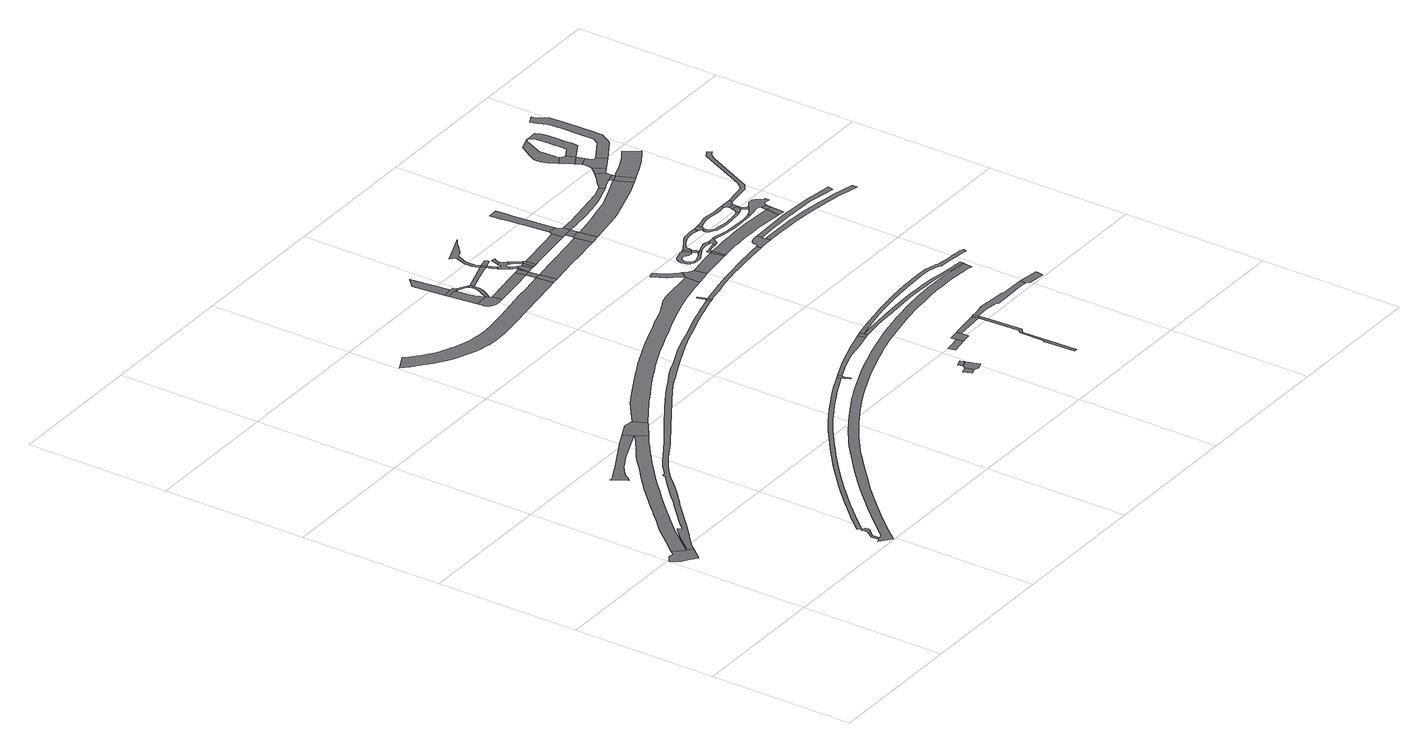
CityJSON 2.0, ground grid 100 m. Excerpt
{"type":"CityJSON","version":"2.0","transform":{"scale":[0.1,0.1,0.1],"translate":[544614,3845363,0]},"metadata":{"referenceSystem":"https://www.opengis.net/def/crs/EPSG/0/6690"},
"CityObjects":{
"road1":{"type":"Road","geometry":[{"type":"MultiSurface","lod":"1","boundaries":[[[0,1,2,3,4,5,6,7,8,9,10,11,12]]]}]},
"road2":{"type":"Road","attributes":{"RoadStructureAttribute.sectionType":"1"},"geometry":[{"type":"MultiSurface","lod":"1","boundaries":[[[13,14,15,16,17,18,19,20,21,22,23,24,25,26,27,28,29,30,31,32,0,12,33,34,35,36,37,38,39,40,41,42,43,44,45,46,47,48,49,50,51,52,53,54,55]]]}]},
"road3":{"type":"Road","geometry":[{"type":"MultiSurface","lod":"1","boundaries":[[[56,57,58,59,60,61,62,63,64,65,66,67,68,69,70,71,72,73,74,75]]]}]},
"road4":{"type":"Road","geometry":[{"type":"MultiSurface","lod":"1","boundaries":[[[76,77,56,75,13,55,78,79,80,81,82]]]}]},
"road5":{"type":"Road","attributes":{"RoadStructureAttribute.sectionType":"1"},"geometry":[{"type":"MultiSurface","lod":"1","boundaries":[[[83,84,85,86,87,88,89,90,91,92,93,94,95,96,97,98,99,100,101,102,103,104,105,106,107,108,109,110,111,112,113,114,115,116,117,118,119,120,121,122,123,124,125,126,127,128,129,130,131,132,133,134,135,136,137,138,139,140,141]]]}]},
"road6":{"type":"Road","attributes":{"RoadStructureAttribute.sectionType":"1"},"geometry":[{"type":"MultiSurface","lod":"1","boundaries":[[[142,143,144,145,146,147,148,149,150,151,152,153,154,155,156,157,158,159,160,161,162,163,164,165,166,167,168,169,170,171,172,173,174,175,176,177,178,179,180,181,182,183,184,11,10,185,186,187,188,189,190,191,192,193,194,195,196,197,198,199,200,201,202,203,204,205,206,207,208,209,210,211,212,213,214,215]]]}]},
"road7":{"type":"Road","attributes":{"function":"3","RoadStructureAttribute.sectionType":"1"},"geometry":[{"type":"MultiSurface","lod":"1","boundaries":[[[216,217,218,219,220,221,222,223,224,225,226,227,228,229,230,231,232,233,234,235,236,237,238,239,240,241,242,243,244,245,246,247,248,249,250,251,252,253,254,255,256,257,258,259,260,261,262,263,264,265,266,267,268,269,270,271,272,273,274,113,275,276,277,278,279,280,281,282,283,284,285,286,287,288,289,290,291,292,293,294,295,296,297,298,299,300,301,302,303,304,305,306,307,308,309,310,311,312,313,314,315,316,317,318,319,320,321,322,323,324,325,326,327,328,329,330,331,332,333]]]}]},
"road8":{"type":"Road","attributes":{"RoadStructureAttribute.sectionType":"1"},"geometry":[{"type":"MultiSurface","lod":"1","boundaries":[[[334,335,336,337,338,339,340,341,342,343,344,345,346,347,348,349,350,351,352,353,354,355,356,357,358,359,360,361,362,363,364,365,366,367,368,369,370,371,372,373,374,375,376,377,378,379,380,381,382,383,384,385,386,387,388,389,390]]]}]},
"road9":{"type":"Road","attributes":{"RoadStructureAttribute.sectionType":"1"},"geometry":[{"type":"MultiSurface","lod":"1","boundaries":[[[391,392,393,394,395,396,397,398,399,400,401,402,403,404,405,406,407,408,409,410,411,412,413,414,415,82,81,416,417,418,419,420,421,422,423,424,425,426,427,428,429,430,431,432,433,434,435,436,437,438,439,440,441,442,443,444,445,446,447,448]]]}]},
"road10":{"type":"Road","geometry":[{"type":"MultiSurface","lod":"1","boundaries":[[[449,450,83,141,451,452,453,454,455]]]}]},
"road11":{"type":"Road","geometry":[{"type":"MultiSurface","lod":"1","boundaries":[[[456,457,458,459,453,452]]]}]},
"road12":{"type":"Road","geometry":[{"type":"MultiSurface","lod":"1","boundaries":[[[460,461,462,463,464,465,466,467,468,469,470,471,472,473,474]]]}]},
"road13":{"type":"Road","attributes":{"RoadStructureAttribute.sectionType":"1"},"geometry":[{"type":"MultiSurface","lod":"1","boundaries":[[[475,476,477,478,479,480,481,482,483,461,460]]]}]},
"road14":{"type":"Road","attributes":{"RoadStructureAttribute.sectionType":"1"},"geometry":[{"type":"MultiSurface","lod":"1","boundaries":[[[484,485,486,487,488,489,490,491,449,455,492,493,494,495,496,497,498,499,500,501,502,503,504]]]}]},
"road15":{"type":"Road","geometry":[{"type":"MultiSurface","lod":"1","boundaries":[[[505,506,507,480,479,508,509]]]}]},
"road16":{"type":"Road","attributes":{"RoadStructureAttribute.sectionType":"1"},"geometry":[{"type":"MultiSurface","lod":"1","boundaries":[[[510,511,507,506]]]}]},
"road17":{"type":"Road","geometry":[{"type":"MultiSurface","lod":"1","boundaries":[[[512,513,514,515]]]}]},
"road18":{"type":"Road","geometry":[{"type":"MultiSurface","lod":"1","boundaries":[[[516,517,518,519,520,521,522,523,524,525,526,527,528,529,530,531,532,533,460,474]]]}]},
"road19":{"type":"Road","geometry":[{"type":"MultiSurface","lod":"1","boundaries":[[[509,508,534,535,536,537]]]}]},
"road20":{"type":"Road","geometry":[{"type":"MultiSurface","lod":"1","boundaries":[[[538,539,512,515,540,541]]]}]},
"road21":{"type":"Road","attributes":{"RoadStructureAttribute.sectionType":"1"},"geometry":[{"type":"MultiSurface","lod":"1","boundaries":[[[542,543,539,544]]]}]},
"road22":{"type":"Road","geometry":[{"type":"MultiSurface","lod":"1","boundaries":[[[537,536,525,524,545]]]}]},
"road23":{"type":"Road","attributes":{"RoadStructureAttribute.sectionType":"1"},"geometry":[{"type":"MultiSurface","lod":"1","boundaries":[[[544,539,538]]]}]},
"road24":{"type":"Road","attributes":{"RoadStructureAttribute.sectionType":"1"},"geometry":[{"type":"MultiSurface","lod":"1","boundaries":[[[546,547,548,549,471,470,550,551,552]]]}]},
"road25":{"type":"Road","geometry":[{"type":"MultiSurface","lod":"1","boundaries":[[[553,545,524,554,555]]]}]},
"road26":{"type":"Road","geometry":[{"type":"MultiSurface","lod":"1","boundaries":[[[556,484,504,557,558]]]}]},
"road27":{"type":"Road","geometry":[{"type":"MultiSurface","lod":"1","boundaries":[[[559,560,561,562,563,564]]]}]},
"road28":{"type":"Road","geometry":[{"type":"MultiSurface","lod":"1","boundaries":[[[565,389,388,566]]]}]},
"road29":{"type":"Road","geometry":[{"type":"MultiSurface","lod":"1","boundaries":[[[567,552,568,389,565]]]}]},
"road30":{"type":"Road","geometry":[{"type":"MultiSurface","lod":"1","boundaries":[[[569,553,555,570]]]}]},
"road31":{"type":"Road","geometry":[{"type":"MultiSurface","lod":"1","boundaries":[[[571,546,552,567]]]}]},
"road32":{"type":"Road","attributes":{"RoadStructureAttribute.sectionType":"1"},"geometry":[{"type":"MultiSurface","lod":"1","boundaries":[[[572,573,570,555,574,575,576]]]}]},
"road33":{"type":"Road","geometry":[{"type":"MultiSurface","lod":"1","boundaries":[[[577,142,215,578,579]]]}]},
"road34":{"type":"Road","attributes":{"RoadStructureAttribute.sectionType":"1"},"geometry":[{"type":"MultiSurface","lod":"1","boundaries":[[[580,571,567]]]}]},
"road35":{"type":"Road","geometry":[{"type":"MultiSurface","lod":"1","boundaries":[[[581,582,577,579]]]}]},
"road36":{"type":"Road","attributes":{"RoadStructureAttribute.sectionType":"1"},"geometry":[{"type":"MultiSurface","lod":"1","boundaries":[[[583,584,585,586,587,588,589,580,590]]]}]},
"road37":{"type":"Road","geometry":[{"type":"MultiSurface","lod":"1","boundaries":[[[591,592,593,594,569,570]]]}]},
"road38":{"type":"Road","geometry":[{"type":"MultiSurface","lod":"1","boundaries":[[[595,596,597,598,599,600,601,576,575,602,603,604,587,586,605,606,607,608,609]]]}]},
"road39":{"type":"Road","geometry":[{"type":"MultiSurface","lod":"1","boundaries":[[[610,611,612,559,564,613,614,615]]]}]},
"road40":{"type":"Road","geometry":[{"type":"MultiSurface","lod":"1","boundaries":[[[590,580,567,616,617]]]}]},
"road41":{"type":"Road","geometry":[{"type":"MultiSurface","lod":"1","boundaries":[[[618,619,620,621,622,623,598,597]]]}]},
"road42":{"type":"Road","attributes":{"RoadStructureAttribute.sectionType":"1"},"geometry":[{"type":"MultiSurface","lod":"1","boundaries":[[[624,625,626,617,616,627]]]}]},
"road43":{"type":"Road","geometry":[{"type":"MultiSurface","lod":"1","boundaries":[[[628,629,630,609,608,631,632,624,633]]]}]},
"road44":{"type":"Road","attributes":{"RoadStructureAttribute.sectionType":"1"},"geometry":[{"type":"MultiSurface","lod":"1","boundaries":[[[634,635,636,637,638,639,640,641,642,643,644,645,646,647,648,649,650,651,652,653,654,655,656,657,658,553,569]]]}]},
"road45":{"type":"Road","geometry":[{"type":"MultiSurface","lod":"1","boundaries":[[[633,624,627,659,660]]]}]},
"road46":{"type":"Road","attributes":{"RoadStructureAttribute.sectionType":"1"},"geometry":[{"type":"MultiSurface","lod":"1","boundaries":[[[661,662,663,664,665,610,615,666]]]}]},
"road47":{"type":"Road","attributes":{"RoadStructureAttribute.sectionType":"1"},"geometry":[{"type":"MultiSurface","lod":"1","boundaries":[[[667,668,669,666,670,671,672,673,674,675]]]}]},
"road48":{"type":"Road","geometry":[{"type":"MultiSurface","lod":"1","boundaries":[[[676,677,678,679,680,681,682,683,684,685,686,687,688]]]}]},
"road49":{"type":"Road","attributes":{"RoadStructureAttribute.sectionType":"1"},"geometry":[{"type":"MultiSurface","lod":"1","boundaries":[[[689,690,691,692,693,694,695,565,566,696,697,698,699,700,701]]]}]},
"road50":{"type":"Road","geometry":[{"type":"MultiSurface","lod":"1","boundaries":[[[702,703,688,687,391,448,704,705,706]]]}]},
"road51":{"type":"Road","geometry":[{"type":"MultiSurface","lod":"1","boundaries":[[[707,661,666,669,708]]]}]},
"road52":{"type":"Road","attributes":{"RoadStructureAttribute.sectionType":"1"},"geometry":[{"type":"MultiSurface","lod":"1","boundaries":[[[709,710,660,659,711,712]]]}]},
"road53":{"type":"Road","attributes":{"RoadStructureAttribute.sectionType":"1"},"geometry":[{"type":"MultiSurface","lod":"1","boundaries":[[[713,714,715,716,717,718,719,720,721,722,723,724,579,578,725,726,727,728,729,730,731,732,733,734]]]}]},
"road54":{"type":"Road","attributes":{"RoadStructureAttribute.sectionType":"1"},"geometry":[{"type":"MultiSurface","lod":"1","boundaries":[[[735,736,737,738,739,740,741,742,743,744,745,746,558,557,747,748,749,750,751,752,753,754,755,756,757,758,759,760,761,762,763,764,765]]]}]},
"road55":{"type":"Road","attributes":{"RoadStructureAttribute.sectionType":"1"},"geometry":[{"type":"MultiSurface","lod":"1","boundaries":[[[766,767,768,769,770,771,772,773,706,705,774,775,776,777,778,779]]]}]},
"road56":{"type":"Road","attributes":{"RoadStructureAttribute.sectionType":"1"},"geometry":[{"type":"MultiSurface","lod":"1","boundaries":[[[780,781,782,783,784,785,786,787,788,789,790,791,792,793,794,795,796,797,798,799,800,801,802,803,804,805,806,807,808,809,810,811,812,813,814,815,816,817,818,819,820,821,822,823,824,825]]]}]},
"road57":{"type":"Road","attributes":{"RoadStructureAttribute.sectionType":"1"},"geometry":[{"type":"MultiSurface","lod":"1","boundaries":[[[826,827,828,829,830,831,832,833,834,835,836,837,838,839,840,841,842,843,844,845,846,847,848,849,850,851,852,853,854,855,556,558,856,857,858,859,860,861,862,863,864,865,866,867,868,869,870,871,872,873,874,875,876,877,878,879,880,881,882]]]}]},
"road58":{"type":"Road","geometry":[{"type":"MultiSurface","lod":"1","boundaries":[[[883,884,689,701,885,886]]]}]},
"road59":{"type":"Road","attributes":{"RoadStructureAttribute.sectionType":"1"},"geometry":[{"type":"MultiSurface","lod":"1","boundaries":[[[887,888,884,883]]]}]},
"road60":{"type":"Road","geometry":[{"type":"MultiSurface","lod":"1","boundaries":[[[889,890,709,712,888,887,891,892,893,894]]]}]},
"road61":{"type":"Road","geometry":[{"type":"MultiSurface","lod":"1","boundaries":[[[895,780,825,896]]]}]},
"road62":{"type":"Road","geometry":[{"type":"MultiSurface","lod":"1","boundaries":[[[897,898,896,825,899,900,801,901]]]}]},
"road63":{"type":"Road","attributes":{"RoadStructureAttribute.sectionType":"1"},"geometry":[{"type":"MultiSurface","lod":"1","boundaries":[[[902,903,904,905,906,907,908,909,910,911,707,708,912,913,914,915,916,917,918,919,920,921,922]]]}]},
"road64":{"type":"Road","geometry":[{"type":"MultiSurface","lod":"1","boundaries":[[[901,801,800,923,924]]]}]},
"road65":{"type":"Road","geometry":[{"type":"MultiSurface","lod":"1","boundaries":[[[925,766,779,926]]]}]},
"road66":{"type":"Road","attributes":{"RoadStructureAttribute.sectionType":"1"},"geometry":[{"type":"MultiSurface","lod":"1","boundaries":[[[927,928,929,930,931,932,933,934,935,936,937,938,889,894]]]}]},
"road67":{"type":"Road","geometry":[{"type":"MultiSurface","lod":"1","boundaries":[[[939,940,941,942,943,944,766,925,945,946,947,948]]]}]},
"road68":{"type":"Road","attributes":{"RoadStructureAttribute.sectionType":"1"},"geometry":[{"type":"MultiSurface","lod":"1","boundaries":[[[949,950,951,952,953,901,924,954,955,956,957,958]]]}]},
"road69":{"type":"Road","attributes":{"RoadStructureAttribute.sectionType":"1"},"geometry":[{"type":"MultiSurface","lod":"1","boundaries":[[[959,960,961,962,963,964,965,966,967,895,896,968,969,970,971,972,973,974,975,976,977,978,979,980,981]]]}]},
"road70":{"type":"Road","geometry":[{"type":"MultiSurface","lod":"1","boundaries":[[[982,983,984,985,958,957,986,987,939,948,988,989,990,991,992,993]]]}]},
"road71":{"type":"Road","geometry":[{"type":"MultiSurface","lod":"1","boundaries":[[[994,995,996,997,998,999,1000,1001,1002,713,734,1003,1004,1005,1006,1007,1008,1009,1010]]]}]},
"road72":{"type":"Road","geometry":[{"type":"MultiSurface","lod":"1","boundaries":[[[1011,1012,981,980,1013,1014,1015,1016]]]}]},
"road73":{"type":"Road","attributes":{"RoadStructureAttribute.sectionType":"1"},"geometry":[{"type":"MultiSurface","lod":"1","boundaries":[[[1017,1018,1019,1020,891,887,1021,1022,1023,1024,1025,1026,1027,1028]]]}]},
"road74":{"type":"Road","attributes":{"RoadStructureAttribute.sectionType":"1"},"geometry":[{"type":"MultiSurface","lod":"1","boundaries":[[[922,921,1029,1030,1031,1032,1033,1034]]]}]},
"road75":{"type":"Road","attributes":{"RoadStructureAttribute.sectionType":"1"},"geometry":[{"type":"MultiSurface","lod":"1","boundaries":[[[1035,1036,1037,1038,1039,1040,1041,1042,1043,1044,1045,1046,1047,1048,1049,925,926,1050,1051,1052,1053,1054,1055,1056,1057,1058,1059,1060,1061]]]}]},
"road76":{"type":"Road","attributes":{"RoadStructureAttribute.sectionType":"1"},"geometry":[{"type":"MultiSurface","lod":"1","boundaries":[[[1062,1063,1064,1065,1066,1067,1068,1069,1070,1071,1072,886,885,1073,1074,1075,1076,1077,1078,1079,1080]]]}]},
"road77":{"type":"Road","attributes":{"RoadStructureAttribute.sectionType":"1"},"geometry":[{"type":"MultiSurface","lod":"1","boundaries":[[[1081,1082,1083,1084,1085,1086,1087,1088,982,993,1089,1090,1091,1092,1093,1094,1095]]]}]},
"road78":{"type":"Road","geometry":[{"type":"MultiSurface","lod":"1","boundaries":[[[1096,1097,1098,1099,1100,1101,1102,1103,1104,1015,1014,1105,1106,1107,1108,1109,1110,1111,1112,1113,1114,1115,1116,1117,1118,1119]]]}]},
"road79":{"type":"Road","attributes":{"RoadStructureAttribute.sectionType":"1"},"geometry":[{"type":"MultiSurface","lod":"1","boundaries":[[[1120,1121,1122,1123,1124,1125,1126,1127,1128,1129,1130,1131,1011,1016,1132,1133,1134,1135,1136,1137,1138,1139,1140,1141,1142,1143,1144]]]}]},
"road80":{"type":"Road","geometry":[{"type":"MultiSurface","lod":"1","boundaries":[[[1145,1146,1147,1119,1118,1148,1149,1150,1151,1152]]]}]},
"road81":{"type":"Road","attributes":{"RoadStructureAttribute.sectionType":"1"},"geometry":[{"type":"MultiSurface","lod":"1","boundaries":[[[1153,1154,1155,1156,1145,1152]]]}]},
"road82":{"type":"Road","attributes":{"RoadStructureAttribute.sectionType":"1"},"geometry":[{"type":"MultiSurface","lod":"1","boundaries":[[[1157,1151,1150,1158,1159,1160]]]}]},
"road83":{"type":"Road","geometry":[{"type":"MultiSurface","lod":"1","boundaries":[[[1161,1162,1163,1144,1143,1164,1165,1156,1155,1166,1167]]]}]},
"road84":{"type":"Road","geometry":[{"type":"MultiSurface","lod":"1","boundaries":[[[1061,1060,1168,1169,1170]]]}]},
"road85":{"type":"Road","geometry":[{"type":"MultiSurface","lod":"1","boundaries":[[[1171,1172,1173,994,1010,1174,1175,1176,1177,1178,1179]]]}]},
"road86":{"type":"Road","geometry":[{"type":"MultiSurface","lod":"1","boundaries":[[[1180,1181,1182,1183,1184,1185,1186,1187,1188,1189,1190,1191,1192,1193,1194,1160,1159,1195,1095,1094,1196,1197,1198,1199,1200,1201]]]}]},
"road87":{"type":"Road","attributes":{"RoadStructureAttribute.sectionType":"1"},"geometry":[{"type":"MultiSurface","lod":"1","boundaries":[[[1200,1202,1203,1061,1170,1201]]]}]},
"road88":{"type":"Road","geometry":[{"type":"MultiSurface","lod":"1","boundaries":[[[1204,1205,1206,1207,1208,1209,1017,1028,1210,1211,1212,1213,1214,1215,1216]]]}]},
"road89":{"type":"Road","attributes":{"RoadStructureAttribute.sectionType":"1"},"geometry":[{"type":"MultiSurface","lod":"1","boundaries":[[[1217,1218,1219,1220,1221,1222,1223,1224,1225,1226,1227,1228,1229,1006,1005,1230,1231,1232,1233,1234,1235,1236,1237,1238,1239,1240,1241,1242,1243,1244,1245]]]}]},
"road90":{"type":"Road","attributes":{"RoadStructureAttribute.sectionType":"1"},"geometry":[{"type":"MultiSurface","lod":"1","boundaries":[[[1246,1213,1212,1062,1247]]]}]},
"road91":{"type":"Road","geometry":[{"type":"MultiSurface","lod":"1","boundaries":[[[1247,1062,1080,1248]]]}]},
"road92":{"type":"Road","attributes":{"RoadStructureAttribute.sectionType":"1"},"geometry":[{"type":"MultiSurface","lod":"1","boundaries":[[[1249,1250,1204,1216,1251,1252]]]}]},
"road93":{"type":"Road","geometry":[{"type":"MultiSurface","lod":"1","boundaries":[[[1253,1254,1255,1256,1257,1258,1259,1260]]]}]},
"road94":{"type":"Road","attributes":{"RoadStructureAttribute.sectionType":"1"},"geometry":[{"type":"MultiSurface","lod":"1","boundaries":[[[1259,1258,1261,1262]]]}]},
"road95":{"type":"Road","geometry":[{"type":"MultiSurface","lod":"1","boundaries":[[[1263,1264,1262,1261,1265,1266,1249,1252,1267,1268,1269]]]}]},
"road96":{"type":"Road","attributes":{"RoadStructureAttribute.sectionType":"1"},"geometry":[{"type":"MultiSurface","lod":"1","boundaries":[[[1270,1271,1272,1273,1274,1275,1276,1247,1248,1277,1278,1279,1280]]]}]},
"road97":{"type":"Road","attributes":{"RoadStructureAttribute.sectionType":"1"},"geometry":[{"type":"MultiSurface","lod":"1","boundaries":[[[1281,1282,1283,1284,1285,1286,1287,1288,1289,1290,1291,1292,1293,1294,1295,1296,1297,1298,1299,1300,1301,1302,1303,1257,1256,1304,1305,1306,1307,1308,1309,1310,1311,1312,1313,1314,1315,1316,1317,1318,1319,1320,1321,1322,1323,1324,1325,1326,1327,1260,1259]]]}]},
"road98":{"type":"Road","attributes":{"RoadStructureAttribute.sectionType":"1"},"geometry":[{"type":"MultiSurface","lod":"1","boundaries":[[[1328,1329,1330,1331,1332,1333,1334,1335,1336,1161,1167,1337,1338,1339,1340,1341,1342,1343,1344,1345]]]}]},
"road99":{"type":"Road","attributes":{"RoadStructureAttribute.sectionType":"1"},"geometry":[{"type":"MultiSurface","lod":"1","boundaries":[[[1346,1347,1348,1349,1350,1351,1352,1353,1354,1355,1356,1357,1358,1359,1360,1361,1362,1363,1364,1365,1366,1367,1368,1369,1370,1371,1372,1373,1374,1375,1376,1377,1378,1379,1380,1269,1268]]]}]}
},
"vertices":[
[113,1047,0],[87,1017,0],[54,1022,0],[38,1011,0],[5,988,0],[47,929,0],[110,891,0],[115,884,0],[142,865,0],[143,865,0],[211,948,0],[177,976,0],[174,980,0],
[1138,2003,0],[1090,1962,0],[1007,1903,0],[941,1857,0],[892,1817,0],[820,1753,0],[761,1704,0],[694,1645,0],[638,1596,0],[580,1540,0],[530,1493,0],[486,1447,0],[436,1397,0],[430,1390,0],[372,1332,0],[318,1280,0],[276,1236,0],[234,1187,0],[195,1144,0],[149,1089,0],[207,1020,0],[248,1069,0],[286,1113,0],[317,1150,0],[351,1187,0],[380,1219,0],[407,1249,0],[443,1285,0],[479,1323,0],[517,1358,0],[560,1402,0],[606,1446,0],[667,1504,0],[733,1566,0],[787,1618,0],[860,1678,0],[925,1733,0],[972,1771,0],[1016,1807,0],[1071,1848,0],[1115,1882,0],[1165,1918,0],[1186,1932,0],
[1103,2071,0],[1018,2030,0],[904,1968,0],[767,1896,0],[755,1889,0],[754,1889,0],[662,1842,0],[637,1831,0],[614,1830,0],[678,1734,0],[693,1756,0],[707,1774,0],[724,1793,0],[746,1816,0],[770,1833,0],[787,1848,0],[788,1848,0],[900,1908,0],[1027,1961,0],[1135,2006,0],
[1205,2118,0],[1147,2092,0],[1216,1953,0],[1261,1986,0],[1300,2012,0],[1313,2022,0],[1274,2111,0],
[2394,1367,0],[2357,1350,0],[2298,1323,0],[2237,1294,0],[2181,1265,0],[2116,1229,0],[2057,1196,0],[1997,1160,0],[1946,1127,0],[1895,1094,0],[1850,1063,0],[1800,1026,0],[1772,1005,0],[1725,970,0],[1675,932,0],[1618,887,0],[1573,851,0],[1530,815,0],[1475,768,0],[1431,729,0],[1378,682,0],[1332,640,0],[1279,589,0],[1232,544,0],[1187,500,0],[1146,458,0],[1076,386,0],[1051,359,0],[1016,320,0],[964,263,0],[980,238,0],[994,254,0],[1047,314,0],[1123,394,0],[1179,454,0],[1253,526,0],[1324,594,0],[1408,672,0],[1493,747,0],[1565,809,0],[1624,858,0],[1675,897,0],[1729,939,0],[1770,970,0],[1811,1002,0],[1870,1044,0],[1920,1079,0],[1967,1109,0],[2009,1136,0],[2056,1163,0],[2105,1192,0],[2144,1214,0],[2209,1248,0],[2246,1267,0],[2291,1290,0],[2337,1311,0],[2384,1333,0],[2398,1340,0],[2405,1344,0],
[2730,2542,0],[2675,2527,0],[2623,2513,0],[2573,2498,0],[2517,2482,0],[2468,2469,0],[2423,2454,0],[2373,2436,0],[2318,2416,0],[2251,2395,0],[2185,2373,0],[2120,2349,0],[2066,2324,0],[2000,2296,0],[1932,2269,0],[1856,2234,0],[1793,2196,0],[1724,2160,0],[1657,2123,0],[1591,2083,0],[1524,2040,0],[1462,1998,0],[1401,1961,0],[1182,1816,0],[1028,1719,0],[998,1703,0],[962,1680,0],[934,1659,0],[862,1597,0],[852,1603,0],[839,1590,0],[844,1583,0],[767,1515,0],[669,1424,0],[596,1351,0],[595,1351,0],[510,1274,0],[425,1196,0],[379,1147,0],[357,1168,0],[280,1092,0],[251,1057,0],[199,997,0],[246,991,0],[398,1120,0],[616,1325,0],[617,1325,0],[730,1425,0],[803,1494,0],[843,1539,0],[887,1580,0],[936,1620,0],[976,1647,0],[1039,1689,0],[1171,1764,0],[1370,1894,0],[1465,1954,0],[1613,2051,0],[1704,2107,0],[1760,2140,0],[1804,2164,0],[1853,2186,0],[1900,2208,0],[1969,2240,0],[2041,2273,0],[2106,2303,0],[2198,2343,0],[2304,2385,0],[2401,2415,0],[2476,2442,0],[2567,2470,0],[2642,2489,0],[2718,2511,0],[2737,2516,0],
[3939,1494,0],[3815,1508,0],[3708,1511,0],[3602,1510,0],[3480,1504,0],[3370,1493,0],[3312,1485,0],[3264,1478,0],[3205,1470,0],[3140,1458,0],[3082,1447,0],[3011,1432,0],[2793,1374,0],[2739,1357,0],[2692,1341,0],[2657,1330,0],[2611,1314,0],[2561,1295,0],[2529,1283,0],[2498,1270,0],[2456,1252,0],[2394,1225,0],[2330,1196,0],[2286,1175,0],[2238,1151,0],[2193,1127,0],[2136,1095,0],[2092,1071,0],[2059,1051,0],[2016,1025,0],[1976,1000,0],[1934,973,0],[1888,942,0],[1847,914,0],[1798,878,0],[1759,849,0],[1677,779,0],[1634,744,0],[1589,706,0],[1530,655,0],[1485,616,0],[1428,562,0],[1372,509,0],[1323,461,0],[1264,401,0],[1210,346,0],[1152,286,0],[1099,228,0],[1042,166,0],[985,101,0],[954,85,0],[951,138,0],[961,150,0],[988,181,0],[995,188,0],[998,198,0],[1000,203,0],[998,213,0],[995,221,0],[967,223,0],[973,206,0],[973,196,0],[970,186,0],[933,135,0],[934,78,0],[909,70,0],[986,8,0],[1003,30,0],[1053,87,0],[1139,184,0],[1240,295,0],[1265,319,0],[1337,393,0],[1408,459,0],[1475,521,0],[1522,563,0],[1568,605,0],[1635,663,0],[1677,700,0],[1695,715,0],[1743,757,0],[1792,795,0],[1837,828,0],[1886,865,0],[1940,901,0],[1989,934,0],[2029,961,0],[2065,982,0],[2131,1021,0],[2233,1080,0],[2239,1084,0],[2340,1134,0],[2469,1190,0],[2542,1220,0],[2601,1242,0],[2686,1273,0],[2751,1295,0],[2800,1310,0],[2837,1322,0],[2890,1337,0],[2937,1349,0],[2953,1353,0],[3029,1370,0],[3058,1377,0],[3233,1410,0],[3283,1418,0],[3320,1423,0],[3385,1430,0],[3458,1438,0],[3549,1446,0],[3597,1448,0],[3673,1450,0],[3749,1449,0],[3809,1446,0],[3866,1442,0],[3932,1435,0],[3960,1431,0],[3968,1490,0],
[2318,3543,0],[2303,3541,0],[2235,3530,0],[2150,3519,0],[2088,3512,0],[1886,3480,0],[1807,3470,0],[1801,3469,0],[1750,3462,0],[1712,3459,0],[1710,3459,0],[1699,3458,0],[1679,3457,0],[1651,3457,0],[1623,3458,0],[1593,3461,0],[1560,3464,0],[1533,3469,0],[1498,3478,0],[1452,3493,0],[1404,3508,0],[1399,3511,0],[1371,3522,0],[1333,3538,0],[1291,3561,0],[1257,3582,0],[1233,3603,0],[1196,3633,0],[1163,3665,0],[1130,3697,0],[1020,3639,0],[1067,3596,0],[1107,3561,0],[1143,3531,0],[1179,3503,0],[1216,3477,0],[1256,3448,0],[1257,3447,0],[1290,3428,0],[1331,3410,0],[1381,3391,0],[1431,3371,0],[1482,3356,0],[1523,3348,0],[1560,3342,0],[1586,3341,0],[1597,3340,0],[1599,3340,0],[1635,3339,0],[1689,3341,0],[1723,3342,0],[1738,3343,0],[1864,3360,0],[2312,3422,0],[2389,3432,0],[2379,3552,0],[2377,3551,0],
[2890,2802,0],[2626,2774,0],[2575,2756,0],[2460,2700,0],[2408,2681,0],[2339,2659,0],[2291,2640,0],[2241,2621,0],[2199,2606,0],[2158,2589,0],[2111,2572,0],[2066,2555,0],[2020,2536,0],[1968,2512,0],[1911,2487,0],[1866,2466,0],[1821,2442,0],[1769,2417,0],[1715,2389,0],[1662,2360,0],[1610,2332,0],[1549,2298,0],[1482,2263,0],[1450,2244,0],[1400,2207,0],[1342,2043,0],[1390,2073,0],[1438,2103,0],[1487,2134,0],[1529,2161,0],[1573,2185,0],[1617,2210,0],[1664,2238,0],[1711,2265,0],[1755,2288,0],[1798,2311,0],[1838,2330,0],[1881,2352,0],[1926,2375,0],[1978,2399,0],[2023,2420,0],[2079,2445,0],[2133,2465,0],[2195,2490,0],[2254,2513,0],[2303,2532,0],[2349,2551,0],[2402,2571,0],[2451,2587,0],[2500,2604,0],[2551,2620,0],[2598,2635,0],[2651,2649,0],[2712,2665,0],[2764,2676,0],[2768,2677,0],[2825,2688,0],[2884,2697,0],
[2423,1380,0],[2411,1374,0],[2410,1344,0],[2415,1341,0],[2430,1344,0],[2430,1352,0],[2434,1356,0],
[2421,1327,0],[2435,1292,0],[2449,1298,0],[2432,1337,0],
[2016,3681,0],[1920,3672,0],[1923,3645,0],[1925,3626,0],[1932,3604,0],[1944,3590,0],[1958,3583,0],[1978,3577,0],[1995,3576,0],[2017,3576,0],[2046,3580,0],[2037,3647,0],[2028,3650,0],[2025,3658,0],[2033,3670,0],
[1990,3746,0],[1987,3752,0],[1987,3754,0],[1984,3772,0],[1971,3875,0],[1899,3867,0],[1913,3740,0],[1919,3686,0],[1919,3683,0],
[2886,1543,0],[2822,1526,0],[2765,1509,0],[2746,1503,0],[2677,1480,0],[2611,1456,0],[2550,1433,0],[2488,1408,0],[2440,1359,0],[2461,1368,0],[2523,1393,0],[2568,1411,0],[2611,1427,0],[2640,1436,0],[2673,1446,0],[2678,1447,0],[2732,1457,0],[2734,1457,0],[2780,1466,0],[2837,1479,0],[2899,1494,0],
[1990,3905,0],[1967,3903,0],[1896,3895,0],[1988,3867,0],[1997,3885,0],
[1932,4178,0],[1872,4121,0],
[2933,790,0],[2885,773,0],[2905,717,0],[2949,733,0],
[2048,3694,0],[2064,3720,0],[2074,3741,0],[2076,3744,0],[2082,3769,0],[2082,3775,0],[2082,3781,0],[2082,3790,0],[2082,3808,0],[2064,3806,0],[2064,3803,0],[2066,3793,0],[2064,3783,0],[2063,3779,0],[2062,3773,0],[2055,3757,0],[2050,3747,0],[2034,3717,0],
[2006,3858,0],[2034,3844,0],[2053,3829,0],[2065,3844,0],
[2994,829,0],[2946,813,0],[2979,722,0],[3025,737,0],
[2983,862,0],[2935,846,0],[2992,835,0],
[2079,3835,0],
[2354,3691,0],[2288,3681,0],[2169,3664,0],[2052,3647,0],[2242,3605,0],[2352,3620,0],[2373,3622,0],
[2294,3906,0],[2188,3843,0],[2309,3876,0],
[2922,1552,0],[2930,1499,0],[2929,1525,0],
[3187,1020,0],[3159,1016,0],[3121,1011,0],[3067,1003,0],[3076,955,0],[3194,974,0],
[2419,3556,0],[2435,3439,0],
[2412,3631,0],[2375,3598,0],
[2315,3912,0],[2329,3881,0],
[2398,3699,0],
[2346,3834,0],[2336,3858,0],[2323,3840,0],[2338,3807,0],[2353,3820,0],
[2734,2551,0],[2758,2522,0],[2750,2550,0],
[2411,3702,0],
[2732,2612,0],[2721,2610,0],
[2404,3745,0],[2402,3748,0],[2400,3750,0],[2394,3760,0],[2375,3748,0],[2386,3731,0],[2400,3717,0],[2425,3725,0],
[2384,3900,0],[2379,3909,0],[2369,3926,0],[2367,3925,0],
[2428,3812,0],[2414,3831,0],[2409,3839,0],[2383,3838,0],[2378,3820,0],[2374,3804,0],[2362,3812,0],[2361,3770,0],[2372,3753,0],[2375,3749,0],[2393,3769,0],[2391,3784,0],[2405,3787,0],[2417,3783,0],[2438,3801,0],
[3255,1068,0],[3212,1063,0],[3181,1058,0],[3242,981,0],[3263,985,0],[3259,1038,0],
[2461,3637,0],[2452,3708,0],
[2409,3855,0],[2413,3870,0],[2424,3889,0],[2399,3893,0],[2393,3874,0],[2386,3856,0],
[2475,3713,0],[2471,3712,0],[2459,3710,0],[2484,3640,0],
[2471,3759,0],[2466,3765,0],[2449,3788,0],[2447,3757,0],[2447,3756,0],[2495,3730,0],
[2301,3934,0],[2299,3950,0],[2298,3991,0],[2298,4002,0],[2303,4028,0],[2310,4044,0],[2322,4070,0],[2333,4094,0],[2354,4097,0],[2374,4109,0],[2394,4125,0],[2412,4141,0],[2430,4159,0],[2447,4175,0],[2467,4191,0],[2488,4204,0],[2274,4119,0],[2287,4105,0],[2301,4097,0],[2303,4088,0],[2287,4046,0],[2275,4006,0],[2276,3983,0],[2275,3953,0],[2280,3929,0],
[2513,3643,0],[2507,3716,0],
[3463,1096,0],[3418,1090,0],[3379,1085,0],[3293,1073,0],[3288,1073,0],[3473,1053,0],
[3482,735,0],[3509,761,0],[3494,1054,0],[3486,763,0],[3469,750,0],[3471,578,0],[3461,570,0],[3473,350,0],[3490,348,0],
[2912,2859,0],[2885,2889,0],[2862,2919,0],[2842,2942,0],[2827,2974,0],[2813,2999,0],[2773,2986,0],[2798,2931,0],[2821,2894,0],[2844,2868,0],[2876,2829,0],[2890,2811,0],[2923,2851,0],
[2908,3625,0],[2907,3625,0],[2883,3621,0],[2808,3612,0],[2622,3585,0],[2566,3577,0],[2465,3562,0],[2445,3440,0],[2529,3452,0],[2653,3469,0],[2745,3481,0],[2859,3497,0],[2921,3505,0],
[2968,2815,0],[2954,2825,0],[2943,2708,0],[3000,2718,0],[2983,2805,0],
[3480,1099,0],[3493,1069,0],
[2865,3765,0],[2792,3753,0],[2547,3648,0],[2875,3689,0],
[3433,2649,0],[3393,2646,0],[3316,2639,0],[3253,2632,0],[3192,2626,0],[3135,2615,0],[3075,2610,0],[3033,2604,0],[2978,2595,0],[2923,2585,0],[2859,2572,0],[2793,2559,0],[2779,2527,0],[2861,2543,0],[2968,2567,0],[3031,2577,0],[3101,2586,0],[3166,2593,0],[3245,2602,0],[3321,2609,0],[3384,2614,0],[3435,2617,0],
[3908,1526,0],[3902,1526,0],[3786,1541,0],[3694,1550,0],[3623,1557,0],[3558,1558,0],[3496,1560,0],[3411,1557,0],[3276,1553,0],[3186,1547,0],[3106,1541,0],[3024,1536,0],[2961,1503,0],[2964,1504,0],[3063,1515,0],[3124,1521,0],[3240,1526,0],[3279,1528,0],[3279,1525,0],[3344,1531,0],[3419,1535,0],[3474,1536,0],[3555,1534,0],[3596,1534,0],[3679,1531,0],[3752,1523,0],[3833,1515,0],[3854,1513,0],[3964,1500,0],[3969,1499,0],[3971,1521,0],
[3215,2839,0],[3214,2839,0],[3162,2831,0],[3109,2824,0],[3085,2821,0],[3068,2818,0],[3058,2816,0],[3014,2810,0],[3031,2723,0],[3056,2727,0],[3066,2728,0],[3108,2732,0],[3167,2740,0],[3233,2749,0],
[3134,2994,0],[3112,2991,0],[3075,2983,0],[3048,2975,0],[3047,2974,0],[3039,2968,0],[3035,2965,0],[3034,2963,0],[3023,2943,0],[3019,2918,0],[3020,2899,0],[3025,2884,0],[3040,2868,0],[3043,2866,0],[3062,2856,0],[3081,2851,0],[3091,2851,0],[3098,2850,0],[3119,2852,0],[3145,2863,0],[3183,2886,0],[3177,2903,0],[3167,2897,0],[3143,2882,0],[3116,2869,0],[3097,2864,0],[3094,2864,0],[3086,2864,0],[3082,2864,0],[3066,2870,0],[3058,2877,0],[3054,2882,0],[3046,2896,0],[3044,2912,0],[3046,2928,0],[3056,2943,0],[3057,2944,0],[3061,2947,0],[3067,2951,0],[3085,2952,0],[3096,2951,0],[3106,2941,0],[3114,2933,0],[3131,2927,0],[3142,2929,0],[3158,2944,0],
[4098,1590,0],[4077,1594,0],[4052,1598,0],[4038,1600,0],[4022,1601,0],[3998,1602,0],[3981,1603,0],[3956,1606,0],[3934,1609,0],[3913,1612,0],[3876,1615,0],[3865,1624,0],[3847,1628,0],[3819,1636,0],[3796,1643,0],[3781,1646,0],[3764,1648,0],[3748,1650,0],[3691,1650,0],[3625,1647,0],[3545,1645,0],[3493,1644,0],[3411,1636,0],[3317,1623,0],[3231,1612,0],[3148,1599,0],[3070,1585,0],[3005,1572,0],[2943,1558,0],[2924,1553,0],[2943,1530,0],[3026,1549,0],[3097,1563,0],[3172,1577,0],[3240,1589,0],[3314,1598,0],[3372,1605,0],[3447,1613,0],[3571,1619,0],[3668,1622,0],[3726,1624,0],[3752,1623,0],[3779,1619,0],[3805,1612,0],[3823,1607,0],[3839,1602,0],[3852,1598,0],[3863,1589,0],[3868,1588,0],[3943,1581,0],[4019,1572,0],[4027,1573,0],[4051,1571,0],[4081,1567,0],[4093,1565,0],[4099,1563,0],[4107,1587,0],
[2974,3646,0],[2911,3639,0],[2993,3516,0],[2976,3635,0],
[2968,3698,0],[2902,3692,0],
[2880,3793,0],[2876,3777,0],[2968,3750,0],[2959,3753,0],[2950,3764,0],[2941,3789,0],
[3150,3000,0],[3176,2951,0],
[3188,2928,0],[3183,2937,0],[3165,2930,0],[3168,2923,0],[3198,2910,0],
[3908,1093,0],[3811,1095,0],[3809,1098,0],[3802,1099,0],[3702,1108,0],[3589,1119,0],[3587,1113,0],[3579,1112,0],[3577,1112,0],[3521,1104,0],[3494,1070,0],[3564,1071,0],[3578,1071,0],[3591,1071,0],[3617,1071,0],[3687,1060,0],[3688,1049,0],[3810,1051,0],[3906,1053,0],[3982,1050,0],[3982,1091,0],
[3195,2892,0],[3213,2901,0],
[3237,2841,0],[3247,2750,0],
[2928,3913,0],[2922,3983,0],[2914,4089,0],[2910,4139,0],[2904,4203,0],[2836,4199,0],[2846,4114,0],[2852,4068,0],[2859,4010,0],[2862,3969,0],[2864,3955,0],[2874,3857,0],
[3310,2884,0],[3281,2878,0],[3269,2875,0],[3233,2870,0],[3216,2867,0],[3213,2859,0],[3237,2849,0],[3243,2859,0],[3268,2863,0],[3313,2866,0],
[3295,2931,0],[3278,2935,0],[3258,2931,0],[3238,2923,0],[3213,2912,0],[3233,2907,0],[3260,2910,0],[3289,2908,0],[3309,2905,0],[3315,2925,0],
[3361,3082,0],[3353,3082,0],[3336,3082,0],[3310,3079,0],[3287,3075,0],[3259,3065,0],[3247,3058,0],[3227,3045,0],[3171,3010,0],[3184,2962,0],[3185,2978,0],[3186,2993,0],[3192,3001,0],[3206,3016,0],[3230,3031,0],[3262,3045,0],[3267,3047,0],[3303,3057,0],[3341,3059,0],[3346,3058,0],[3375,3056,0],[3392,3052,0],[3401,3081,0],
[3368,2927,0],[3355,2926,0],[3339,2924,0],[3325,2922,0],[3318,2898,0],[3318,2889,0],[3324,2870,0],[3330,2873,0],[3343,2884,0],[3349,2895,0],[3356,2906,0],[3369,2910,0],
[3545,2718,0],[3533,2717,0],[3532,2717,0],[3499,2715,0],[3471,2706,0],[3458,2694,0],[3453,2677,0],[3453,2663,0],[3449,2652,0],[3454,2618,0],[3505,2623,0],[3548,2624,0],[3547,2658,0],[3538,2662,0],[3537,2670,0],[3545,2682,0],[3546,2682,0],
[3440,3083,0],[3427,3081,0],[3410,3041,0],[3412,3028,0],[3433,3038,0],[3443,3055,0],
[3484,3837,0],[3467,3831,0],[3401,3807,0],[3068,3757,0],[3054,3705,0],[3152,3715,0],[3237,3728,0],[3288,3737,0],[3342,3750,0],[3400,3768,0],[3448,3784,0],[3498,3800,0],
[4003,1031,0],[4121,1017,0],[4126,1057,0],[4127,1067,0],[4128,1073,0],[4009,1090,0],
[3776,2849,0],[3727,2852,0],[3682,2854,0],[3640,2857,0],[3600,2858,0],[3565,2859,0],[3529,2858,0],[3491,2857,0],[3453,2855,0],[3423,2854,0],[3406,2853,0],[3363,2851,0],[3320,2848,0],[3279,2844,0],[3238,2841,0],[3294,2756,0],[3365,2762,0],[3419,2764,0],[3471,2765,0],[3518,2766,0],[3570,2766,0],[3629,2765,0],[3675,2761,0],[3732,2759,0],[3786,2753,0],[3826,2749,0],[3835,2845,0],
[3607,3812,0],[3606,3812,0],[3552,3790,0],[3549,3789,0],[3495,3768,0],[3444,3747,0],[3392,3729,0],[3344,3712,0],[3292,3698,0],[3231,3685,0],[3130,3663,0],[3101,3532,0],[3173,3544,0],[3238,3556,0],[3282,3568,0],[3507,3638,0],[3561,3654,0],[3645,3690,0],[3657,3695,0],
[3705,2900,0],[3661,2897,0],[3621,2896,0],[3525,2899,0],[3481,2905,0],[3434,2915,0],[3404,2924,0],[3380,2928,0],[3393,2908,0],[3443,2897,0],[3505,2886,0],[3546,2882,0],[3700,2886,0],[3728,2891,0],[3726,2905,0],
[3690,2973,0],[3657,2969,0],[3587,2965,0],[3544,2967,0],[3505,2972,0],[3471,2978,0],[3446,2990,0],[3433,3004,0],[3432,3018,0],[3408,3014,0],[3409,3001,0],[3413,2991,0],[3423,2984,0],[3443,2972,0],[3462,2960,0],[3498,2951,0],[3530,2948,0],[3571,2948,0],[3597,2949,0],[3636,2951,0],[3664,2954,0],[3691,2958,0],[3717,2964,0],[3705,2979,0],
[3700,3096,0],[3661,3094,0],[3636,3094,0],[3629,3094,0],[3602,3096,0],[3590,3098,0],[3570,3101,0],[3542,3104,0],[3519,3101,0],[3497,3095,0],[3475,3089,0],[3452,3084,0],[3469,3067,0],[3492,3073,0],[3519,3077,0],[3544,3080,0],[3579,3078,0],[3588,3076,0],[3603,3074,0],[3620,3073,0],[3638,3071,0],[3667,3072,0],[3697,3074,0],[3716,3075,0],[3716,3096,0],
[3729,3031,0],[3715,2994,0],[3710,2986,0],[3736,2971,0],[3744,2976,0],[3752,2980,0],[3765,2998,0],[3772,3007,0],
[3772,3022,0],[3772,3039,0],[3773,3051,0],[3731,3049,0],
[3795,2961,0],[3759,2971,0],[3783,2940,0],[3802,2953,0],
[3801,3097,0],[3776,3095,0],[3740,3095,0],[3726,3069,0],[3729,3064,0],[3782,3064,0],[3797,3072,0],
[3844,2748,0],[3871,2745,0],[3880,2841,0],
[4169,2700,0],[4079,2712,0],[3831,2724,0],[3649,2688,0],[3844,2689,0],[4069,2679,0],[4104,2675,0],[4261,2649,0],[4268,2686,0],
[3884,2892,0],[3891,2900,0],[3908,2903,0],[3940,2895,0],[3940,2918,0],[3940,2925,0],[3929,2929,0],[3920,2937,0],[3910,2955,0],[3897,2971,0],[3882,2981,0],[3864,2984,0],[3847,2983,0],[3833,2974,0],[3808,2957,0],[3751,2917,0],[3757,2896,0],[3801,2901,0],[3829,2903,0],[3840,2898,0],[3841,2884,0],[3882,2880,0],
[3839,2869,0],[3836,2845,0],
[3611,3952,0],[3602,3943,0],[3588,3930,0],[3568,3910,0],[3525,3876,0],[3500,3850,0],[3539,3818,0],[3560,3826,0],[3596,3841,0],[3655,3857,0],[3652,3874,0],[3656,3892,0],[3659,3902,0],
[4297,2593,0],[4217,2609,0],[4144,2620,0],[4081,2631,0],[4015,2639,0],[3962,2645,0],[3910,2650,0],[3859,2654,0],[3798,2658,0],[3742,2658,0],[3681,2658,0],[3619,2658,0],[3572,2658,0],[3563,2625,0],[3621,2625,0],[3670,2623,0],[3721,2623,0],[3775,2622,0],[3831,2620,0],[3884,2616,0],[3938,2611,0],[4000,2606,0],[4057,2599,0],[4111,2591,0],[4166,2581,0],[4229,2570,0],[4283,2557,0],[4365,2539,0],[4367,2575,0],
[3659,3841,0],[3659,3834,0],
[3708,3717,0],
[3658,4006,0],[3632,3972,0],[3665,3906,0],[3703,3929,0],
[3675,4222,0],[3670,4224,0],[3662,4227,0],[3654,4237,0],[3593,4204,0],[3640,4116,0],[3715,4160,0],[3692,4219,0],
[3662,4076,0],[3728,4105,0],
[3761,4052,0],[3742,4064,0],[3665,4058,0],[3663,4032,0],[3736,3948,0],[3807,3990,0],[3771,4051,0],
[3926,3967,0],[3895,3945,0],[3862,3924,0],[3824,3904,0],[3764,3877,0],[3683,3845,0],[3661,3835,0],[3817,3763,0],[3889,3800,0],[3960,3844,0],[3998,3867,0],
[3837,4226,0],[3836,4275,0],[3834,4317,0],[3833,4388,0],[3832,4401,0],[3832,4406,0],[3832,4416,0],[3830,4447,0],[3827,4473,0],[3823,4491,0],[3820,4499,0],[3816,4507,0],[3808,4523,0],[3716,4519,0],[3629,4492,0],[3575,4402,0],[3553,4365,0],[3545,4345,0],[3544,4328,0],[3546,4310,0],[3548,4303,0],[3555,4284,0],[3563,4260,0],[3650,4260,0],[3650,4287,0],[3648,4328,0],[3647,4336,0],[3646,4373,0],[3647,4389,0],[3653,4401,0],[3672,4440,0],[3705,4509,0],[3715,4517,0],[3725,4517,0],[3733,4514,0],[3746,4498,0],[3750,4492,0],[3756,4473,0],[3760,4377,0],[3760,4375,0],[3760,4370,0],[3761,4340,0],[3762,4322,0],[3764,4291,0],[3764,4262,0],[3760,4255,0],[3695,4220,0],
[4208,3535,0],[4163,3508,0],[4156,3496,0],[4001,3168,0],[3991,3155,0],[3976,3137,0],[3961,3122,0],[3944,3115,0],[3898,3109,0],[3832,3075,0],[3963,3092,0],[3985,3105,0],[4005,3120,0],[4166,3450,0],[4182,3472,0],[4193,3488,0],[4210,3498,0],[4224,3503,0],
[3954,4077,0],[3969,4087,0],[3981,4103,0],[3998,4128,0],[4014,4155,0],[4016,4159,0],[4027,4179,0],[4027,4193,0],[4025,4256,0],[4020,4434,0],[4019,4467,0],[4018,4480,0],[4016,4552,0],[4004,4571,0],[4001,4576,0],[3972,4612,0],[3963,4628,0],[3961,4651,0],[3906,4624,0],[3910,4595,0],[3918,4575,0],[3932,4545,0],[3933,4543,0],[3942,4516,0],[3947,4487,0],[3949,4455,0],[3949,4452,0],[3949,4442,0],[3950,4417,0],[3953,4279,0],[3956,4202,0],[3955,4199,0],[3952,4189,0],[3931,4153,0],[3921,4142,0]
]}
